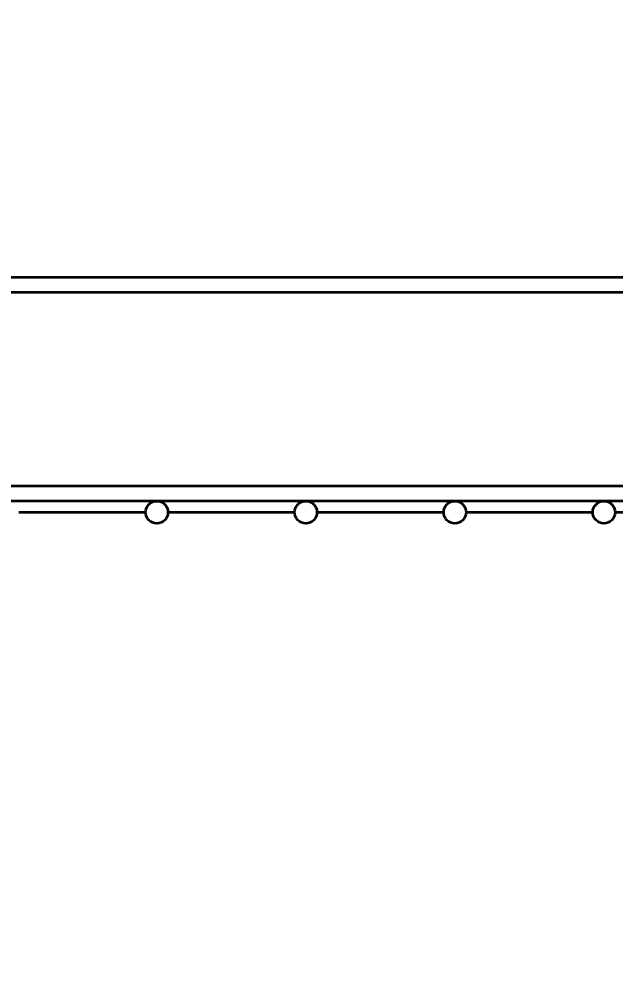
# Model space of a CAD drawing. Header units: millimetres. Extents: x 0 to 420, y 0 to 297.
# Drawn here: x 330.243 to 331.043, y 150.736 to 152.004 of the extents above; entities that cross this region are included whole.
import ezdxf

# ---------------------------------------------------------------- set-up
doc = ezdxf.new("R2010")
doc.units = ezdxf.units.MM
doc.layers.add('尺寸线层', color=150, linetype='Continuous')
doc.styles.add('SLDTEXTSTYLE2', font='TXT', dxfattribs={"width": 0.7})
doc.dimstyles.new('SLDDIMSTYLE0', dxfattribs={"dimtxt": 3.5, "dimasz": 3.302, "dimexe": 0, "dimexo": 0.0625, "dimgap": 0.875, "dimtad": 1, "dimdec": 1, "dimlfac": 100, "dimrnd": 1e-09, "dimzin": 12, "dimdsep": 46, "dimtxsty": 'SLDTEXTSTYLE2', "dimsah": 1, "dimcen": 0.09, "dimadec": 0, "dimazin": 3, "dimtfac": 1, "dimtdec": 3, "dimtofl": 0, "dimtmove": 0, "dimatfit": 3, "dimfxl": 0, "dimfrac": 2, "dimtolj": 1, "dimtzin": 12, "dimarcsym": 0})

# ---------------------------------------------------------------- blocks, each defined once
blk = doc.blocks.new('_D')
at = {"layer": '尺寸线层'}
for p, q in [((291.9431, 202.6412), (364.6876, 202.6412)), ((363.6876, 202.6412), (363.6876, 128.5802)), ((326.1167, 128.5802), (364.6876, 128.5802))]:
    blk.add_line(p, q, dxfattribs=at)
for points in [[(363.6876, 202.6412), (363.1796, 199.3392), (364.1956, 199.3392)], [(363.6876, 128.5802), (364.1956, 131.8822), (363.1796, 131.8822)]]:
    blk.add_solid(points, dxfattribs=at)
at = {"layer": '尺寸线层', "insert": (359.1758, 158.5376), "char_height": 3.5, "attachment_point": 1, "rotation": 90, "style": 'SLDTEXTSTYLE2'}
blk.add_mtext('7406.11', dxfattribs=at)

msp = doc.modelspace()

# ---------------------------------------------------------------- linework, layer by layer
at = {"color": 7, "linetype": 'Continuous', "lineweight": 35}
for p, q in [((331.4283, 151.6567), (327.8283, 151.6567)), ((331.4283, 151.6367), (327.8283, 151.6367)), ((331.4283, 151.3767), (327.8283, 151.3767)), ((331.4283, 151.3567), (327.8283, 151.3567)), ((330.2433, 151.3417), (330.4133, 151.3417)), ((330.4433, 151.3417), (330.6133, 151.3417)), ((330.6433, 151.3417), (330.8133, 151.3417)), ((330.8433, 151.3417), (331.0133, 151.3417)), ((331.0433, 151.3417), (331.2133, 151.3417))]:
    msp.add_line(p, q, dxfattribs=at)
for centre in [(330.4283, 151.3417), (330.6283, 151.3417), (330.8283, 151.3417), (331.0283, 151.3417)]:
    msp.add_circle(centre, 0.015, dxfattribs=at)

# ---------------------------------------------------------------- dimensions: what is measured, and where the dimension line sits
at = {"layer": '尺寸线层'}
dim = msp.add_linear_dim(base=(363.6876, 128.5802), p1=(291.9431, 202.6412), p2=(326.1167, 128.5802), angle=90, dimstyle='SLDDIMSTYLE0', dxfattribs=at)
dim.commit()
dim.dimension.update_dxf_attribs({"geometry": '_D', "text_midpoint": (363.6876, 163.9067), "dimtype": 160})

doc.saveas('drawing.dxf')
